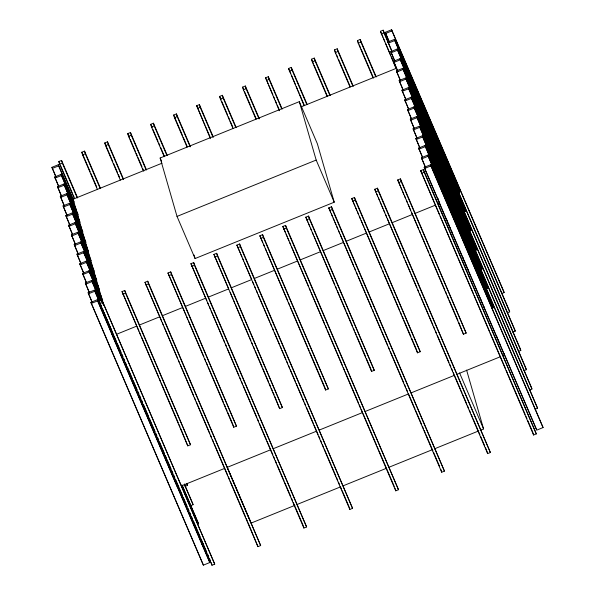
<?xml version="1.0" encoding="UTF-8"?>
<svg xmlns="http://www.w3.org/2000/svg" width="595" height="595" viewBox="0 0 595 595"><rect width="100%" height="100%" fill="white"/><g stroke="black" fill="none" stroke-linecap="round" stroke-linejoin="round"><path stroke-width="0.89" d="M74.39 198.693L59.612 164.213L58.838 161.528L61.568 160.427L77.64 197.927M97.357 189.388L82.586 154.908L81.812 152.223L84.542 151.123L100.6 188.585M120.331 180.084L105.553 145.604L104.779 142.926L107.509 141.818L123.589 179.333M143.306 170.78L128.527 136.3L127.754 133.622L130.483 132.514L146.541 169.984M164.116 156.433L151.494 126.995L150.721 124.318L153.451 123.21L167.344 155.615M187.083 147.129L174.469 117.691L173.695 115.013L176.425 113.905L190.296 146.266M210.414 138.665L196.67 105.709L199.399 104.608L212.921 136.158M233.024 128.52L220.41 99.09L219.637 96.405L222.366 95.304L236.237 127.657M255.999 119.216L243.385 89.785L242.611 87.108L245.341 86L259.227 118.405M279.33 110.759L265.578 77.804L268.315 76.696L282.179 109.056M304.105 105.657L288.553 68.499L291.282 67.391L306.998 104.058M327.079 96.353L312.301 61.873L311.527 59.195L314.257 58.087L330.314 95.557M350.046 87.056L335.268 52.576L334.494 49.891L337.224 48.79L353.311 86.305M373.02 77.752L358.242 43.271L357.469 40.586L360.198 39.486L376.256 76.948M301.576 106.683L395.995 68.447L380.443 31.29L383.173 30.181L388.282 42.111M55.915 176.99L51.929 167.321L58.317 164.733L73.088 199.213L103.709 305.287L88.93 270.807L82.541 273.395L86.528 283.056M59.612 164.213L62.341 163.104L61.568 160.427M82.586 154.908L85.316 153.8L84.542 151.123M105.553 145.604L108.283 144.496L107.509 141.818M128.527 136.3L131.257 135.191L130.483 132.514M151.494 126.995L154.224 125.895L153.451 123.21M174.469 117.691L177.198 116.59L176.425 113.905M197.443 108.394L200.173 107.286L199.399 104.608M220.41 99.09L223.14 97.982L222.366 95.304M243.385 89.785L246.114 88.677L245.341 86M266.352 80.481L269.089 79.373L268.315 76.696M289.326 71.177L292.056 70.076L291.282 67.391M312.301 61.873L315.03 60.772L314.257 58.087M335.268 52.576L337.997 51.468L337.224 48.79M358.242 43.271L360.972 42.163L360.198 39.486M381.216 33.967L383.946 32.859L383.173 30.181M389.175 41.888L385.24 32.338L391.622 29.75L503.772 291.416L504.106 292.562L501.711 293.528M52.263 168.467L58.645 165.879L58.317 164.733M385.575 33.484L391.956 30.895L391.622 29.75M58.697 186.622L54.71 176.96L61.099 174.38L75.877 208.86M394.411 39.396L394.738 40.542L388.356 43.123L388.022 41.977L394.411 39.396L459.37 190.965L459.704 192.111L458.105 192.758M55.045 178.113L61.426 175.525L61.099 174.38M61.478 196.276L57.499 186.607L63.881 184.019L79.388 220.202M394.745 61.181L390.803 51.624L397.192 49.035L509.342 310.702L509.67 311.847L507.275 312.814M57.827 187.752L64.208 185.164L63.881 184.019M391.138 52.769L397.52 50.181L397.192 49.035M64.26 205.915L60.281 196.253L66.662 193.665L81.441 228.145M397.527 70.82L393.593 61.263L399.974 58.682L464.94 210.251L465.268 211.404L463.676 212.043M60.608 197.399L66.997 194.81L66.662 193.665M393.92 62.408L400.309 59.827L399.974 58.682M160.159 158.002L299.315 101.648L317.373 143.782L334.234 202.196L195.078 258.55L177.02 216.416L160.159 158.002L161.602 161.371M73.088 199.213L162.056 163.186M67.049 215.561L63.063 205.892L69.444 203.304L84.222 237.784M400.309 80.466L396.374 70.909L402.755 68.321L514.906 329.987L515.24 331.132L512.845 332.107M63.39 207.038L69.779 204.457L69.444 203.304M396.701 72.055L403.09 69.466L402.755 68.321M69.823 225.2L65.844 215.539L72.233 212.951L87.011 247.431M403.09 90.105L399.156 80.548L405.545 77.967L470.838 230.689L405.545 77.967M66.179 216.684L72.56 214.096L72.233 212.951M399.49 81.701L405.872 79.113M72.612 234.846L68.626 225.178L75.015 222.597L89.793 257.077M405.872 99.752L401.937 90.195L408.326 87.606L520.476 349.272L520.803 350.418L518.409 351.392M68.96 226.323L75.342 223.742L75.015 222.597M402.272 91.34L408.653 88.752L408.326 87.606M75.394 244.486L71.415 234.824L77.796 232.236L92.575 266.716M408.661 109.391L404.726 99.841L411.108 97.253L476.074 248.829L476.402 249.974L474.81 250.621M71.742 235.97L78.124 233.381L77.796 232.236M405.054 100.986L411.435 98.398L411.108 97.253M78.176 254.132L74.197 244.463L80.578 241.882L95.356 276.363M411.443 119.037L407.508 109.48L413.889 106.899L526.039 368.558L526.374 369.703L523.979 370.678M74.524 245.609L80.913 243.028L80.578 241.882M407.835 110.625L414.224 108.045L413.889 106.899M80.957 263.771L76.978 254.11L83.359 251.521L98.138 286.002M414.224 128.684L410.29 119.126L416.671 116.538L481.638 268.114L481.972 269.26L480.373 269.907M77.313 255.255L83.694 252.667L83.359 251.521M410.617 120.272L417.006 117.684L416.671 116.538M177.02 216.416L316.176 160.062L299.315 101.648M83.746 273.425L79.76 263.749L86.149 261.168L100.927 295.648M417.006 138.323L413.071 128.765L419.46 126.185L531.61 387.843L531.937 388.996L529.543 389.963M80.094 264.901L86.476 262.313L86.149 261.168M413.406 129.911L419.787 127.33L419.46 126.185M419.795 147.969L415.853 138.412L422.242 135.824L487.536 288.545L422.242 135.824M82.876 274.54L89.257 271.96L88.93 270.807M416.188 139.557L422.569 136.969M89.309 292.71L85.33 283.041L91.712 280.453L100.362 300.639M422.576 157.608L418.642 148.051L425.023 145.47L537.173 407.136L537.501 408.282L535.113 409.248M85.658 284.187L92.047 281.599L91.712 280.453M418.969 149.204L425.351 146.615L425.023 145.47M92.091 302.342L88.112 292.68L94.493 290.1L101.589 306.789M425.358 167.255L421.424 157.697L427.805 155.109L492.772 306.685L493.099 307.831L491.507 308.478M88.439 293.826L94.828 291.245L94.493 290.1M421.751 158.843L428.14 156.254L427.805 155.109M177.749 487.491L209.425 561.405L209.76 562.55L203.378 565.138L90.894 302.327L97.275 299.739L112.053 334.219M424.205 167.344L430.587 164.756L543.071 427.567L536.683 430.155L424.205 167.344L439.712 203.52M91.228 303.472L97.61 300.884L97.275 299.739M424.54 168.489L430.921 165.901L430.587 164.756M101.797 299.798L99.06 300.906L99.834 303.584L211.984 565.25L214.721 564.142L101.797 299.798L214.721 564.142M122.035 291.602L124.764 290.494L190.504 444.748L187.775 445.856L122.035 291.602L136.456 325.242M145.009 282.298L147.738 281.19L260.662 545.541L257.933 546.641L145.009 282.298L159.787 316.778L139.542 324.974M167.976 272.993L170.706 271.893L236.446 426.146L233.716 427.247L167.976 272.993L182.397 306.633M190.95 263.689L193.68 262.588L306.603 526.932L303.874 528.04L190.95 263.689L206.822 300.728M213.925 254.392L216.654 253.284L282.387 407.538L279.657 408.646L213.925 254.392L219.332 267.006M236.892 245.088L239.621 243.98L352.545 508.323L349.815 509.432L236.892 245.088L240.135 252.652M259.866 235.784L262.596 234.675L328.336 388.929L325.606 390.037L259.866 235.784L262.752 242.515M282.833 226.479L285.57 225.371L398.494 489.722L395.757 490.823L282.833 226.479L285.362 232.37M305.808 217.175L308.537 216.074L374.277 370.328L371.548 371.429L305.808 217.175L307.972 222.225M328.782 207.871L331.512 206.77L444.435 471.114L441.706 472.222L328.782 207.871L330.582 212.08M351.749 198.574L354.479 197.466L420.219 351.719L417.489 352.828L351.749 198.574L353.192 201.936M374.724 189.269L377.453 188.161L490.377 452.505L487.647 453.613L374.724 189.269L375.802 191.791M397.698 179.965L400.428 178.857L466.16 333.111L463.431 334.219L397.698 179.965L400.219 185.848M420.665 170.661L423.395 169.553L536.318 433.904L533.589 435.005L420.665 170.661L435.086 204.301M99.834 303.584L102.571 302.476M122.808 294.28L125.538 293.179L124.764 290.494M145.782 284.975L148.512 283.875L147.738 281.19M168.749 275.678L171.479 274.57L170.706 271.893M191.724 266.374L194.453 265.266L193.68 262.588M214.698 257.07L217.428 255.962L216.654 253.284M237.665 247.765L240.395 246.657L239.621 243.98M260.64 238.461L263.369 237.36L262.596 234.675M283.607 229.157L286.344 228.056L285.57 225.371M306.581 219.86L309.311 218.752L308.537 216.074M329.556 210.556L332.285 209.447L331.512 206.77M352.523 201.251L355.252 200.143L354.479 197.466M375.497 191.947L378.227 190.839L377.453 188.161M398.471 182.643L401.201 181.542L400.428 178.857M421.438 173.338L424.168 172.238L423.395 169.553M175.525 479.295L178.805 486.963L177.511 487.484L112.544 335.907L113.838 335.387L105.91 316.882M116.575 334.278L136.813 326.082L138.992 331.17M162.517 315.67L182.754 307.474L184.212 310.873M185.484 306.373L205.729 298.169M208.458 297.069L228.703 288.873L220.046 268.687M231.433 287.764L251.67 279.568M254.4 278.46L274.645 270.264M277.374 269.156L297.612 260.96M300.349 259.851L320.586 251.655M323.316 250.554L343.56 242.351L340.31 234.787M346.29 241.25L366.527 233.054L373.437 249.171M369.257 231.946L389.502 223.75M392.231 222.642L412.469 214.445L411.755 212.765M415.206 213.337L435.443 205.141L439.46 214.505M438.173 204.033L439.474 203.512L438.984 201.817M181.535 485.855L224.746 468.354M227.483 467.246L270.695 449.746L272.874 454.848M273.425 448.637L316.637 431.144L318.094 434.536M319.366 430.036L362.578 412.536L361.12 409.129M365.308 411.428L408.52 393.927L415.079 409.219M411.257 392.819L454.468 375.326L460.292 388.914M457.198 374.218L500.41 356.717L505.505 368.61M503.139 355.609L504.434 355.089L503.95 353.393M185.097 486.375L187.492 485.408L187.165 484.256M190.668 505.661L193.063 504.694L192.728 503.548L184.353 484.003M295.038 505.304L251.127 523.079L227.097 467.015M297.619 504.255L340.667 486.822M343.248 485.78L386.296 468.347M388.877 467.298L431.925 449.865M434.506 448.823L478.41 431.04M480.135 430.341L483.579 428.943L466.592 370.09M201.802 544.232L203.393 543.585M391.956 30.895L504.106 292.562M394.738 40.542L459.704 192.111M397.52 50.181L509.67 311.847M400.309 59.827L465.268 211.404M403.09 69.466L515.24 331.132M385.24 32.338L389.204 41.583M408.653 88.752L520.803 350.418M388.022 41.977L391.629 50.389M383.946 32.859L391.956 51.534M411.435 98.398L476.402 249.974M390.803 51.624L394.775 60.876M414.224 108.045L526.374 369.703M393.593 61.263L397.914 71.355M380.443 31.29L382.994 37.254M383.73 38.958L384.824 41.516M385.553 43.219L390.67 55.149M391.398 56.86L396.151 67.934M417.006 117.684L481.972 269.26M396.374 70.909L399.981 79.321M419.787 127.33L531.937 388.996M399.156 80.548L403.12 89.8M401.937 90.195L405.902 99.447M425.351 146.615L537.501 408.282M404.726 99.841L408.326 108.245M428.14 156.254L493.099 307.831M407.508 109.48L411.472 118.732M430.921 165.901L543.071 427.567M410.29 119.126L414.254 128.371M413.071 128.765L416.679 137.177M415.853 138.412L419.817 147.664M418.642 148.051L422.606 157.303M421.424 157.697L425.745 167.79M446.28 218.848L447.016 220.552M448.109 223.11L448.838 224.813M449.932 227.364L450.66 229.068M451.761 231.626L452.49 233.329M462.345 256.319L463.074 258.022M464.167 260.573L464.896 262.276M465.989 264.834L466.718 266.538M467.819 269.089L468.548 270.792M480.224 298.043L480.953 299.746M482.047 302.305L482.783 304.008M483.876 306.559L484.605 308.262M496.282 335.513L497.011 337.216M498.112 339.767L498.841 341.471M499.934 344.029L500.663 345.732M504.679 355.096L536.355 429.002M439.474 203.512L504.434 355.089M424.168 172.238L536.318 433.904M440.188 216.208L441.282 218.767M442.011 220.47L457.339 256.237M458.076 257.94L473.404 293.699M474.133 295.403L475.227 297.961M475.955 299.664L489.462 331.17M490.191 332.873L491.284 335.431M492.013 337.134L500.045 355.862M506.233 370.306L507.327 372.857M508.056 374.56L525.169 414.484M525.898 416.188L526.991 418.731M527.72 420.434L532.815 432.327M360.972 42.163L375.75 76.643M357.469 40.586L358.562 43.145M359.291 44.848L360.392 47.399M361.12 49.102L373.526 78.057M401.201 181.542L466.16 333.111M400.941 187.537L402.019 190.058M402.741 191.739L403.819 194.26M404.541 195.941L405.626 198.47M406.348 200.151L407.426 202.672M408.148 204.353L409.226 206.874M409.948 208.555L410.669 210.243M412.833 215.293L418.657 228.867M419.386 230.57L420.472 233.114M421.201 234.809L425.202 244.143M425.931 245.839L427.017 248.383M427.745 250.086L428.839 252.63M429.568 254.325L430.654 256.869M431.382 258.565L438.292 274.689M439.021 276.385L444.837 289.966M445.566 291.662L446.659 294.205M447.388 295.901L448.474 298.445M449.203 300.148L457.934 320.512M458.656 322.207L463.431 334.219M337.997 51.468L352.776 85.948M334.494 49.891L335.959 53.305M336.688 55.008L337.789 57.566M338.518 59.269L350.21 86.558M459.548 372.879L483.579 428.943M378.227 190.839L490.377 452.505M376.523 193.472L377.609 195.993M378.331 197.681L379.409 200.203M380.131 201.883L381.209 204.405M381.93 206.086L383.016 208.607M383.73 210.295L384.816 212.817M385.538 214.498L386.616 217.019M387.338 218.7L394.247 234.817M394.976 236.52L400.814 250.145M401.543 251.849L402.637 254.4M403.373 256.103L404.466 258.661M405.195 260.365L410.305 272.287M411.033 273.99L412.127 276.541M412.856 278.244L416.872 287.616M417.601 289.319L418.702 291.87M419.43 293.573L420.524 296.132M421.253 297.835L428.184 314.011M428.921 315.714L432.929 325.078M433.666 326.781L434.759 329.34M435.488 331.043L436.581 333.594M437.31 335.297L444.249 351.481M444.978 353.185L448.994 362.548M449.723 364.252L450.817 366.81M451.546 368.513L452.639 371.064M453.368 372.767L454.104 374.471M461.021 390.618L462.114 393.161M462.843 394.864L466.844 404.206M467.573 405.909L468.667 408.453M469.396 410.156L470.489 412.699M471.218 414.403L472.311 416.954M473.032 418.649L478.135 430.542M478.863 432.245L479.957 434.789M480.686 436.492L484.687 445.834M485.416 447.537L486.509 450.08M315.03 60.772L329.808 95.252M311.527 59.195L313.349 63.457M314.078 65.16L327.585 96.665M355.252 200.143L420.219 351.719M353.913 203.616L354.992 206.138M355.713 207.819L356.799 210.347M357.521 212.028L358.599 214.55M359.321 216.23L360.399 218.752M361.12 220.433L362.206 222.961M362.928 224.642L364.006 227.164M364.728 228.844L366.17 232.214M374.166 250.867L379.982 264.448M380.711 266.144L381.804 268.687M382.533 270.383L383.619 272.934M384.348 274.63L393.079 294.994M393.808 296.689L399.624 310.263M400.353 311.966L401.439 314.51M402.168 316.205L403.261 318.749M403.99 320.445L410.9 336.569M411.628 338.265L416.716 350.143M292.056 70.076L306.834 104.556M288.553 68.499L290.747 73.616M291.476 75.32L295.499 84.698M296.228 86.409L297.322 88.96M298.058 90.671L299.151 93.229M299.88 94.932L304.268 105.166M316.176 160.062L334.234 202.196M332.285 209.447L444.435 471.114M331.303 213.761L332.382 216.283M333.103 217.963L334.189 220.492M334.911 222.173L335.989 224.694M336.711 226.375L337.789 228.897M338.51 230.577L339.596 233.106M343.925 243.206L353.78 266.196M354.508 267.899L355.602 270.457M356.331 272.16L357.424 274.712M358.16 276.415L365.092 292.591M365.821 294.294L371.659 307.92M372.388 309.623L373.489 312.182M374.218 313.885L381.15 330.061M381.878 331.765L387.717 345.39M388.446 347.093L389.546 349.652M390.275 351.355L403.774 382.86M404.511 384.563L405.604 387.114M406.333 388.818L407.426 391.376M415.808 410.922L421.632 424.51M422.361 426.213L423.454 428.757M424.183 430.46L425.269 433.011M425.998 434.707L432.922 450.846M433.643 452.55L439.474 466.138M269.089 79.373L281.703 108.811M265.578 77.804L266.315 79.507M267.043 81.21L268.137 83.761M268.866 85.464L272.882 94.836M273.611 96.539L274.704 99.09M275.433 100.793L276.534 103.352M277.263 105.055L279.449 110.157M309.311 218.752L374.277 370.328M308.693 223.906L309.772 226.427M310.493 228.108L311.572 230.629M312.293 232.318L313.379 234.839M314.101 236.52L315.179 239.041M315.9 240.722L334.769 284.752M335.498 286.448L336.584 288.992M337.313 290.687L346.045 311.051M346.773 312.747L352.59 326.328M353.318 328.024L354.404 330.567M355.133 332.263L356.226 334.814M356.955 336.51L365.68 356.874M366.408 358.569L370.41 367.903M246.114 88.677L259.093 118.955M242.611 87.108L243.705 89.666M244.441 91.37L250.287 105.01M251.016 106.713L252.109 109.272M252.845 110.982L256.133 118.658M286.344 228.056L398.494 489.722M286.083 234.051L287.162 236.572M287.883 238.253L288.962 240.774M289.683 242.455L290.769 244.984M291.49 246.665L308.567 286.507M309.296 288.211L310.389 290.762M311.118 292.465L324.625 323.978M325.353 325.681L326.447 328.232M327.176 329.935L342.504 365.702M343.233 367.405L344.334 369.956M345.063 371.659L358.562 403.165M359.298 404.868L360.392 407.426M362.943 413.384L376.419 444.815M377.141 446.518L378.234 449.069M378.963 450.765L394.254 486.45M223.14 97.982L235.761 127.419M219.637 96.405L221.102 99.811M221.831 101.514L227.669 115.14M228.398 116.843L229.492 119.402M230.22 121.105L232.779 127.062M263.369 237.36L328.336 388.929M263.466 244.195L264.552 246.717M265.273 248.398L266.352 250.919M267.073 252.6L268.152 255.129M268.873 256.809L287.735 300.81M288.463 302.505L289.557 305.049M290.278 306.752L307.377 346.632M308.098 348.328L309.192 350.872M309.921 352.567L324.468 386.512M200.173 107.286L213.144 137.557M196.67 105.709L203.245 121.06M203.973 122.763L205.074 125.322M205.803 127.025L210.191 137.259M240.395 246.657L352.545 508.323M240.856 254.34L241.942 256.862M242.663 258.542L243.742 261.064M244.463 262.745L251.313 278.728M252.763 282.119L253.864 284.678M254.593 286.381L255.686 288.932M256.415 290.635L257.509 293.194M258.237 294.897L263.347 306.819M264.083 308.522L269.922 322.14M270.651 323.844L271.744 326.402M272.473 328.105L273.566 330.656M274.302 332.36L279.412 344.282M280.141 345.985L281.234 348.544M281.963 350.247L285.979 359.611M286.708 361.314L287.801 363.872M288.53 365.575L289.631 368.127M290.36 369.83L295.47 381.752M296.198 383.455L297.292 386.006M298.021 387.709L302.037 397.081M302.766 398.784L303.859 401.335M304.595 403.038L305.689 405.597M306.418 407.3L313.349 423.476M314.078 425.18L316.272 430.289M318.823 436.239L319.917 438.79M320.638 440.486L321.731 443.037M322.46 444.733L323.554 447.284M324.282 448.98L331.199 465.126M331.928 466.822L335.937 476.171M336.666 477.867L337.752 480.418M338.481 482.114L339.574 484.665M340.303 486.36L341.396 488.912M342.125 490.607L349.042 506.754M177.198 116.59L190.177 146.861M173.695 115.013L182.457 135.452M183.186 137.155L187.202 146.519M217.428 255.962L282.387 407.538M230.153 292.264L231.247 294.808M231.976 296.503L233.062 299.054M233.79 300.75L234.884 303.294M235.613 304.99L242.522 321.114M243.243 322.81L249.067 336.383M249.796 338.086L250.882 340.63M251.611 342.326L252.704 344.869M253.433 346.565L254.519 349.116M255.248 350.812L262.157 366.929M262.886 368.632L268.702 382.206M269.431 383.901L270.524 386.445M271.253 388.148L272.339 390.692M273.068 392.388L274.161 394.931M274.883 396.627L279.657 408.646M154.224 125.895L166.845 155.325M150.721 124.318L152.186 127.732M152.915 129.435L158.032 141.372M158.761 143.075L159.862 145.634M160.59 147.337L164.614 156.723M194.453 265.266L306.603 526.932M207.551 302.431L208.644 304.982M209.38 306.685L210.474 309.244M211.203 310.947L222.88 338.198M223.608 339.901L224.709 342.452M225.438 344.155L226.531 346.714M227.26 348.41L234.199 364.594M234.928 366.297L238.937 375.661M239.673 377.364L240.767 379.922M241.496 381.626L242.589 384.177M243.318 385.88L250.257 402.064M250.986 403.767L256.824 417.385M257.553 419.088L258.647 421.647M259.375 423.35L266.315 439.527M267.043 441.23L270.331 448.898M273.603 456.544L274.697 459.095M275.425 460.79L276.519 463.341M277.248 465.037L284.165 481.184M284.893 482.88L290.717 496.475M291.446 498.171L292.539 500.722M293.268 502.418L294.361 504.969M295.09 506.665L303.1 525.355M131.257 135.191L146.035 169.672M127.754 133.622L129.576 137.876M130.305 139.58L135.415 151.502M136.143 153.205L137.244 155.764M137.973 157.467L141.989 166.831M142.718 168.534L143.812 171.085M171.479 274.57L236.446 426.146M184.941 312.568L186.027 315.112M186.756 316.808L187.849 319.351M188.578 321.055L203.847 356.688M204.576 358.383L205.669 360.934M206.398 362.63L207.484 365.174M208.213 366.87L223.489 402.51M224.218 404.206L225.304 406.749M226.033 408.445L227.126 410.996M227.855 412.692L232.942 424.57M108.283 144.496L123.061 178.976M104.779 142.926L112.819 161.684M113.548 163.387L117.572 172.766M118.301 174.476L119.402 177.027M148.512 283.875L260.662 545.541M160.152 317.633L161.609 321.04M162.338 322.743L163.432 325.294M164.168 326.997L177.667 358.502M178.396 360.206L179.497 362.764M180.226 364.467L193.725 395.972M194.453 397.676L195.554 400.227M196.283 401.93L209.79 433.443M210.518 435.146L211.612 437.697M212.341 439.4L213.434 441.959M214.163 443.662L227.662 475.152M228.391 476.848L229.484 479.399M230.213 481.095L245.504 516.78M246.233 518.476L247.327 521.027M248.055 522.722L257.933 546.641M85.316 153.8L100.094 188.28M81.812 152.223L90.202 171.814M90.931 173.517L96.769 187.142M125.538 293.179L190.504 444.748M139.721 332.873L140.814 335.416M141.543 337.112L158.634 376.992M159.363 378.688L160.449 381.231M161.178 382.935L178.269 422.814M178.998 424.51L180.092 427.054M180.821 428.75L187.775 445.856M62.341 163.104L77.119 197.585M58.838 161.528L59.931 164.086M60.66 165.789L72.352 193.063M73.081 194.773L74.182 197.324M58.645 165.879L74.152 202.062M61.426 175.525L78.391 215.093M64.208 185.164L80.087 222.203M66.997 194.81L82.861 231.834M69.779 204.457L86.015 242.336M72.56 214.096L88.432 251.12M51.929 167.321L55.945 176.693M75.342 223.742L91.213 260.774M186.763 483.705L187.492 485.408M54.71 176.96L58.726 186.332M78.124 233.381L94.36 271.261M57.499 186.607L61.516 195.986M80.913 243.028L96.784 280.059M184.324 484.3L193.063 504.694M60.281 196.253L63.925 204.762M83.694 252.667L99.566 289.698M63.063 205.892L67.079 215.271M182.271 485.453L198.626 523.979L181.877 484.895M86.476 262.313L102.712 300.2M65.844 215.539L69.86 224.903M89.257 271.96L102.957 303.911M68.626 225.178L72.65 234.556M92.047 281.599L100.332 300.944M71.415 234.824L75.424 244.188M102.31 308.47L103.389 310.999M104.11 312.68L105.189 315.201M114.203 336.235L116.397 341.344M117.126 343.047L121.142 352.418M121.871 354.122L122.964 356.673M123.693 358.376L124.794 360.934M125.523 362.638L126.616 365.189M127.345 366.892L132.454 378.814M133.183 380.517L137.2 389.881M137.928 391.584L139.022 394.143M139.758 395.846L140.851 398.397M141.58 400.1L142.674 402.659M143.402 404.362L148.512 416.284M149.241 417.988L155.087 431.606M155.816 433.309L156.909 435.867M157.638 437.57L158.731 440.122M159.46 441.825L164.57 453.747M165.306 455.45L166.399 458.009M167.128 459.712L171.144 469.076M171.873 470.779L172.966 473.337M173.695 475.041L174.789 477.592M179.169 487.811L182.449 495.457M183.178 497.152L187.18 506.501M187.908 508.197L189.002 510.748M189.731 512.444L190.824 514.995M191.553 516.691L192.646 519.242M193.375 520.945L200.292 537.084M201.021 538.78L206.844 552.376M207.573 554.071L208.667 556.622M209.395 558.326L210.489 560.869M94.828 291.245L109.606 325.725L112.544 335.907M109.971 326.573L111.057 329.117M74.197 244.463L78.213 253.842M97.61 300.884L209.76 562.55M76.978 254.11L80.994 263.473M79.76 263.749L83.783 273.127M82.541 273.395L86.558 282.759M85.33 283.041L88.982 291.565M88.112 292.68L91.764 301.196M90.894 302.327L203.378 565.138M533.008 432.996L533.589 435.005M438.002 198.418L438.738 200.969M486.874 450.936L487.647 453.613M416.909 350.812L417.489 352.828M440.932 469.537L441.706 472.222M370.774 368.751L371.548 371.429M394.983 488.145L395.757 490.823M324.833 387.36L325.606 390.037M349.235 507.423L349.815 509.432M303.294 526.025L303.874 528.04M194.059 255.01L195.078 258.55M233.136 425.239L233.716 427.247M211.21 562.572L211.984 565.25M177.355 486.941L177.511 487.484"/></g></svg>
